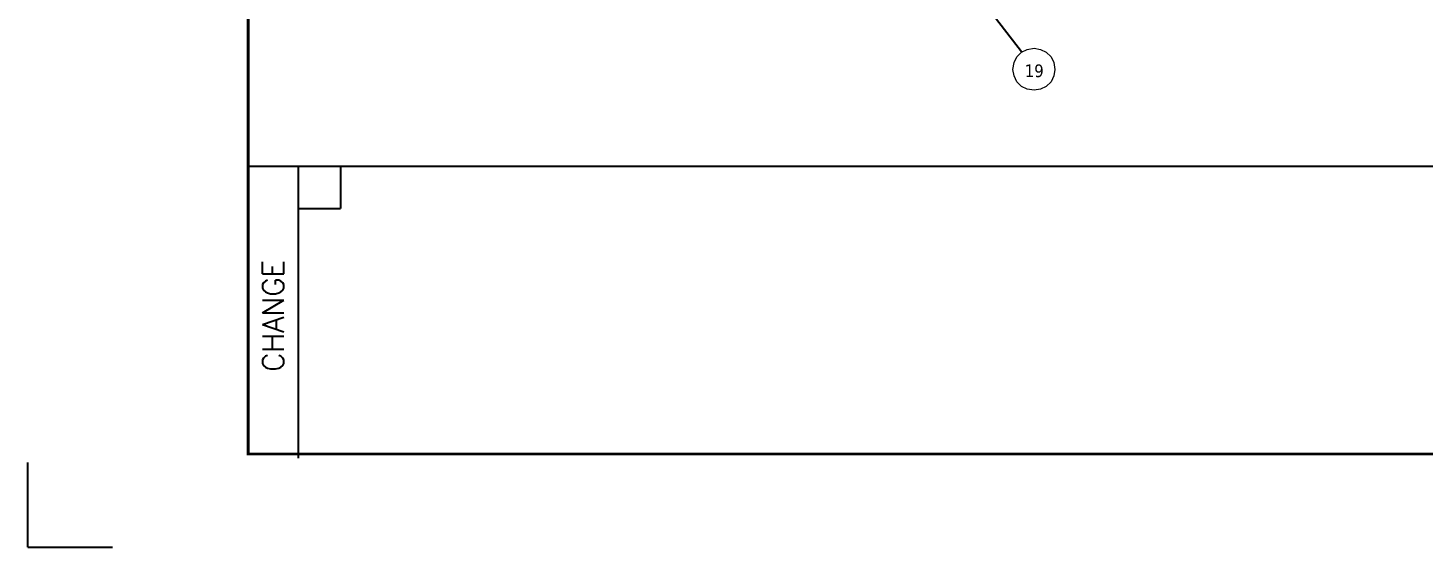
# Model space of a CAD drawing. Header units: inches. Extents: x 198356 to 209798, y -190593 to -183267.
# Drawn here: x 198356 to 202421, y -190593 to -189080 of the extents above; entities that cross this region are included whole.
import ezdxf

# ---------------------------------------------------------------- set-up
doc = ezdxf.new("R2010")
doc.units = ezdxf.units.IN
doc.header["$LTSCALE"] = 13
doc.layers.add('1', color=4, linetype='Continuous')
doc.layers.add('2', color=3, linetype='Continuous')
doc.layers.add('paper', color=254, linetype='Continuous', plot=False)
doc.layers.add('标注、文本', color=3, linetype='Continuous', lineweight=25)
doc.layers.add('铁心', color=3, linetype='Continuous', lineweight=0)
doc.styles.add('ROMANS', font='romans.shx', dxfattribs={"bigfont": 'whgtxt.shx'})
doc.styles.add('Tahoma$001', font='tahoma.ttf', dxfattribs={"height": 2.159784})

msp = doc.modelspace()

# ---------------------------------------------------------------- linework, layer by layer
at = {"layer": '1', "const_width": 8.634}
msp.add_lwpolyline([(198997.156, -190321.999), (208469.476, -190321.999), (208469.476, -183513.769), (198997.156, -183513.769), (198997.156, -190321.999)], dxfattribs=at)
at = {"layer": '2'}
for p, q in [((198997.156, -189483.304), (208469.476, -189483.304)), ((199142.474, -189483.304), (199142.474, -190334.332)), ((199265.812, -189483.304), (199265.812, -189606.641)), ((199142.474, -189606.641), (199265.812, -189606.641))]:
    msp.add_line(p, q, dxfattribs=at)
at = {"layer": 'paper'}
for q in [(198355.801, -190346.666), (198602.476, -190593.341)]:
    msp.add_line((198355.801, -190593.341), q, dxfattribs=at)
at = {"layer": '标注、文本', "ltscale": 16.7707}
msp.add_line((201249.059, -189150.427), (200833.019, -188608.344), dxfattribs=at)
at = {"layer": '铁心'}
msp.add_lwpolyline([(201223.865, -189201.558), (201226.877, -189181.379), (201234.708, -189164.512), (201248.562, -189150.657), (201265.429, -189142.827), (201285.608, -189139.815), (201303.981, -189142.827), (201320.847, -189150.657), (201334.702, -189164.512), (201342.533, -189181.379), (201345.545, -189201.558), (201342.533, -189219.931), (201334.702, -189237.098), (201320.847, -189250.953), (201303.981, -189258.483), (201285.608, -189261.494), (201265.429, -189258.483), (201248.562, -189250.953), (201234.708, -189237.098), (201226.877, -189219.931)], close=True, dxfattribs=at)

# ---------------------------------------------------------------- texts
at = {"layer": '2', "style": 'ROMANS'}
msp.add_text('CHANGE', height=61.6688, rotation=90, dxfattribs=at).set_placement((199100.548, -190082.213))
at = {"layer": '铁心', "style": 'Tahoma$001'}
msp.add_text('19', height=36.7741, dxfattribs=at).set_placement((201258.105, -189223.72))

doc.saveas('drawing.dxf')
